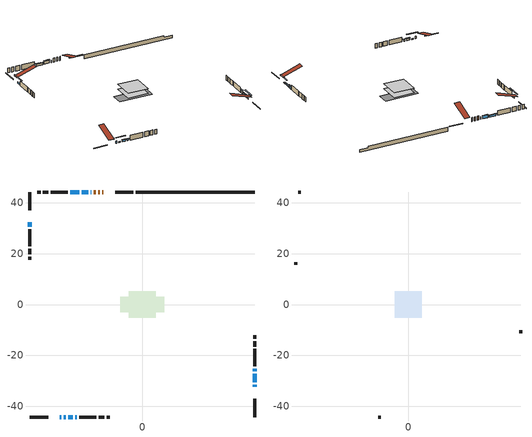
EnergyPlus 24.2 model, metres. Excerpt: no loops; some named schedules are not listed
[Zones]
conditioned space
 floor adiabatic (AdiabaticFloorConstruction): -5.29,-5.29 -5.29,5.29 5.29,5.29 5.29,-5.29 z0.3
 floor foundation (Slab1 construction): -8.62,-3.04 -8.62,3.04 8.62,3.04 8.62,-3.04 z-1.86
 wall outside (RimJoist1 construction): -3.45,44.12 -10.67,44.12 / -44.12,-44.12 -36.89,-44.12 / -44.12,44.12 -44.12,36.89 / 44.12,-44.12 44.12,-36.89 z0.3:0.6
 wall outside (AdiabaticWallConstruction 1): -15.25,44.12 -15.73,44.12 / -16.65,44.12 -17.35,44.12 / -18.28,44.12 -19.09,44.12 z0.3:2.33
 wall outside (AdiabaticWallConstruction): -32.32,-44.12 -31.77,-44.12 / -20.01,44.12 -20.21,44.12 z0.3:1.52; 44.12,-32.32 44.12,-31.4 / -30.84,-44.12 -29.92,-44.12 z0.3:0.76; -44.12,32.32 -44.12,30.49 z0.3:1.06; -29,-44.12 -27.22,-44.12 / -26.29,-44.12 -25.68,-44.12 z0.3:1.22; 44.12,-30.47 44.12,-27.12 / -24.66,44.12 -28.21,44.12 z0.3:1.21; 44.12,-26.19 44.12,-25.12 / -21.14,44.12 -23.73,44.12 z0.3:1.82
 wall outside (Wall1 construction): -29.14,44.12 -35.9,44.12 / -24.75,-44.12 -17.99,-44.12 / -44.12,29.56 -44.12,22.8 / 44.12,-24.2 44.12,-17.44 z0.3:2.74
 wall outside (Wall2 construction): -36.83,44.12 -38.97,44.12 / -17.06,-44.12 -14.92,-44.12 / -44.12,21.87 -44.12,19.73 / 44.12,-16.51 44.12,-14.37 z0.3:2.74
 wall outside (Wall3 construction): -39.9,44.12 -41.2,44.12 / -13.99,-44.12 -12.7,-44.12 / -44.12,18.8 -44.12,17.51 / 44.12,-13.44 44.12,-12.14 z0.3:2.74
 wall foundation (FoundationWall1 construction): -2.52,44.12,-1.86 -2.52,44.12,0.3 39.45,44.12,0.3 39.45,44.12,-0.53 44.12,44.12,-0.53 44.12,44.12,-1.86
 window (WindowConstruction 6): -32.32,-44.12 -31.77,-44.12 z0.3:1.52
 window (WindowConstruction 8): 44.12,-32.32 44.12,-31.4 z0.3:0.76
 window (WindowConstruction 9): -44.12,32.32 -44.12,30.49 z0.3:1.06
 window (WindowConstruction 10): -30.84,-44.12 -29.92,-44.12 z0.3:0.76
 window (WindowConstruction): -28.99,-44.12 -27.22,-44.12 z0.3:1.21
 window (WindowConstruction 1): -26.29,-44.12 -25.68,-44.12 z0.3:1.21
 window (WindowConstruction 2): 44.12,-30.47 44.12,-27.12 z0.3:1.21
 window (WindowConstruction 3): 44.12,-26.19 44.12,-25.13 z0.3:1.82
 window (WindowConstruction 7): -20.02,44.12 -20.21,44.12 z0.3:1.52
 window (WindowConstruction 4): -21.14,44.12 -23.73,44.12 z0.3:1.82
 window (WindowConstruction 5): -24.66,44.12 -28.21,44.12 z0.3:1.21
 door (Door): -15.25,44.12 -15.73,44.12 z0.3:2.33
 door (Door 1): -16.65,44.12 -17.35,44.12 z0.3:2.33
 door (Door 2): -18.28,44.12 -19.09,44.12 z0.3:2.33
 ceiling adiabatic (AdiabaticFloorConstruction): 5.29,-5.29 5.29,5.29 -5.29,5.29 -5.29,-5.29 z0.3
attic - vented
 floor to conditioned space (Floor1 construction Reversed): -5.29,-5.29 -5.29,5.29 5.29,5.29 5.29,-5.29 z2.74
 wall outside (Wall4 construction): -42.12,44.12 -43.19,44.12 / -11.77,-44.12 -10.7,-44.12 / -44.12,16.58 -44.12,15.51 / 44.12,-11.21 44.12,-10.15 z0.3:2.74
 roof outside (Roof1 construction): -14.32,44.12,2.74 -14.32,33.82,6.17 -11.6,33.82,6.17 -11.6,44.12,2.74; -33.25,-44.12,2.74 -33.25,-33.82,6.17 -35.96,-33.82,6.17 -35.96,-44.12,2.74; -44.12,33.25,2.74 -33.82,33.25,6.17 -33.82,35.96,6.17 -44.12,35.96,2.74; 44.12,-33.25,2.74 33.82,-33.25,6.17 33.82,-35.96,6.17 44.12,-35.96,2.74
shading: 44.12,-28.76 44.12,-34.96 44.53,-34.96 44.53,-28.76 z3.4; -44.12,27.85 -44.12,34.96 -44.53,34.96 -44.53,27.85 z3.7; -27.28,-44.12 -33.48,-44.12 -33.48,-44.53 -27.28,-44.53 z3.4; -27.02,-44.12 -29.2,-44.12 -29.2,-44.53 -27.02,-44.53 z1.42; -25.48,-44.12 -26.49,-44.12 -26.49,-44.53 -25.48,-44.53 z1.42; 44.12,-26.92 44.12,-30.68 44.53,-30.68 44.53,-26.92 z1.42; 44.12,-24.92 44.12,-26.39 44.53,-26.39 44.53,-24.92 z2.03; -23.93,44.12 -20.94,44.12 -20.94,44.53 -23.93,44.53 z2.03; -28.41,44.12 -24.46,44.12 -24.46,44.53 -28.41,44.53 z1.42
[Building]
Building 1: Terrain=Suburbs
[Site:Location]
Erieau AUT_ON: Latitude {deg}=42.25; Longitude {deg}=-81.9; Time Zone {hr}=-5; Elevation {m}=178; Keep Site Location Information=Yes
[Site:GroundTemperature:Shallow]
5.2292, 3.30147, 3.1471, 4.0619, 7.73432, 11.3896, 14.5586, 16.5661, 16.7366, 15.1039, 12.0157, 8.47254
[Site:WaterMainsTemperature]
Calculation Method=Schedule; Temperature Schedule=mains temperature schedule
[Material] Roughness=Rough; Thermal Absorptance=0.9
Name | Thickness {m} | Conductivity {W/m-K} | Density {kg/m3} | Specific Heat {J/kg-K} | Solar Absorptance | Visible Absorptance
asphalt or fiberglass shingles | 0.00635 | 0.162714 | 1121.4 | 1465.45 | 0.4 | 0.4
ceiling loosefill ins | 0.338667 | 0.0480833 | 16.02 | 1046.75 | 0.7 | 0.7
ceiling stud and cavity | 0.1397 | 0.22475 | 65.682 | 1177.47 | 0.7 | 0.7
concrete 4.0 in. | 0.1016 | 1.803125 | 2242.8 | 837.4 | 0.7 | 0.7
concrete 8.0 in. | 0.2032 | 1.803125 | 2242.8 | 837.4 | 0.7 | 0.7
door material | 0.04445 | 0.188738 | 512.64 | 1214.23 | 0.7 | 0.7
door material 1 | 0.04445 | 0.20624 | 512.64 | 1214.23 | 0.7 | 0.7
exterior vertical ins | 0.0804453 | 0.029427 | 32.04 | 1214.23 | 0.7 | 0.7
floor covering | 0.0127 | 0.0433444 | 54.468 | 1339.84 | 0.6 | 0.6
floor rigid ins; wall rigid ins | 0.512978 | 0.029427 | 32.04 | 1214.23 | 0.7 | 0.7
floor stud and cavity | 0.1397 | 1.75129 | 37.0049 | 1207.88 | 0.7 | 0.7
furniture material conditioned space 1 | 0.1524 | 0.115458 | 640.8 | 1214.23 | 0.6 | 0.6
gypsum board | 0.0127 | 0.160291 | 801 | 837.4 | 0.6 | 0.6
gypsum board 1 | 0.0127 | 0.160291 | 801 | 837.4 | 0.7 | 0.7
osb sheathing 0.5 in. | 0.0127 | 0.115458 | 512.64 | 1214.23 | 0.7 | 0.7
osb sheathing 0.75 in. | 0.01905 | 0.115458 | 512.64 | 1214.23 | 0.7 | 0.7
osb sheathing 2.0 in. | 0.0508 | 0.115458 | 512.64 | 1214.23 | 0.7 | 0.7
rim joist rigid ins | 0.051816 | 0.029427 | 32.04 | 1214.23 | 0.7 | 0.7
rim joist stud and cavity | 0.0508 | 0.0347766 | 125.044 | 1163.47 | 0.6 | 0.6
wall stud and cavity | 0.1397 | 0.100683 | 139.0536 | 1170.24 | 0.7 | 0.7
wall stud and cavity 1 | 0.1397 | 0.111745 | 139.0536 | 1170.24 | 0.7 | 0.7
wall stud and cavity 2 | 0.1397 | 0.12838 | 139.0536 | 1170.24 | 0.7 | 0.7
wall stud and cavity 3 | 0.0889 | 6.1454 | 50.32683 | 1063.81 | 0.6 | 0.6
wall stud and cavity 4 | 0.0889 | 0.380278 | 52.3479 | 1209.89 | 0.7 | 0.7
wall stud and cavity 5 | 0.0889 | 0.391764 | 83.0341 | 1211.67 | 0.7 | 0.7
wood siding | 0.0254 | 0.102417 | 544.68 | 1172.36 | 0.4 | 0.4
wood siding 1 | 0.00254 | 0.102417 | 544.68 | 1172.36 | 0.4 | 0.4
wood siding 2; wood siding 3; wood siding 4 | 0.0254 | 0.102417 | 544.68 | 1172.36 | 0.7 | 0.7
[WindowMaterial:SimpleGlazingSystem]
Name | U-Factor {W/m2-K} | Solar Heat Gain Coefficient
WindowMaterial | 2.03216 | 0.54
WindowMaterial 1 | 2.18546 | 0.43
WindowMaterial 2 | 2.038402 | 0.53
WindowMaterial 3 | 1.8868 | 0.62
WindowMaterial 4 | 1.84478 | 0.65
WindowMaterial 5 | 5.3589 | 0.68
WindowMaterial 6 | 4.69684 | 0.56
WindowMaterial 7 | 2.23884 | 0.39
WindowMaterial 8 | 2.15423 | 0.46
[Construction]
AdiabaticFloorConstruction: floor stud and cavity, floor rigid ins, osb sheathing 0.75 in., floor covering
AdiabaticWallConstruction: wood siding 3, wall rigid ins, wall stud and cavity 4, gypsum board
AdiabaticWallConstruction 1: wood siding 4, wall rigid ins, wall stud and cavity 4, gypsum board
Door; Door 1: door material
Door 2: door material 1
Floor1 construction Reversed: gypsum board, ceiling stud and cavity, ceiling loosefill ins
FoundationWall1 construction: concrete 8.0 in., gypsum board 1
furniture construction conditioned space 1: furniture material conditioned space 1
PartitionWallConstruction: gypsum board, wall stud and cavity 5, gypsum board
RimJoist1 construction: wood siding 2, rim joist rigid ins, osb sheathing 2.0 in., rim joist stud and cavity
Roof1 construction: asphalt or fiberglass shingles
Slab1 construction: concrete 4.0 in.
Wall1 construction: wood siding, osb sheathing 0.5 in., wall stud and cavity, gypsum board
Wall2 construction: wood siding, osb sheathing 0.5 in., wall stud and cavity 1, gypsum board
Wall3 construction: wood siding, osb sheathing 0.5 in., wall stud and cavity 2, gypsum board
Wall4 construction: wood siding 1, wall stud and cavity 3
WindowConstruction; WindowConstruction 5: WindowMaterial
WindowConstruction 1: WindowMaterial 1
WindowConstruction 10; WindowConstruction 8: WindowMaterial 7
WindowConstruction 2: WindowMaterial 2
WindowConstruction 3: WindowMaterial 3
WindowConstruction 4: WindowMaterial 4
WindowConstruction 6: WindowMaterial 5
WindowConstruction 7: WindowMaterial 6
WindowConstruction 9: WindowMaterial 8
[Zone] Multiplier=1; Part of Total Floor Area=Yes
Name | Volume {m3}
attic - vented | 62.3535
conditioned space | 520.8
[Space]
Name | Zone | Volume {m3}
attic - vented 1 | attic - vented | 62.3535
conditioned space 1 | conditioned space | 520.8
[ZoneInfiltration:EffectiveLeakageArea]
infil attic - vented 1: Zone or Space=attic - vented 1; Schedule=Always On Discrete; Effective Air Leakage Area {cm2}=5369.28; Stack Coefficient=0.000408343; Wind Coefficient=1.36531e-05
[ZoneMixing]
whole house fan mix: Zone or Space=attic - vented; Schedule=Always On Continuous; Design Flow Rate Calculation Method=Flow/Zone; Design Flow Rate {m3/s}=0; Source Zone or Space=conditioned space
[SurfaceProperty:ExposedFoundationPerimeter]
Slab1: Exposed Perimeter Calculation Method=TotalExposedPerimeter; Total Exposed Perimeter {m}=46.635
[InternalMass] Zone or ZoneList=conditioned space; Space or SpaceList=conditioned space 1
Name | Construction | Surface Area {m2}
furniture mass conditioned space 1 | furniture construction conditioned space 1 | 86.6399
partition wall mass | PartitionWallConstruction | 216.6
[Lights]
interior lighting: Zone or ZoneList or Space or SpaceList=conditioned space 1; Schedule=interior lighting schedule; Design Level Calculation Method=LightingLevel; Lighting Level {W}=343.2; Return Air Fraction=0; Fraction Radiant=0.6; Fraction Visible=0.2; Fraction Replaceable=1
[People]
occupants: Zone or ZoneList or Space or SpaceList=conditioned space 1; Number of People Schedule=occupants schedule; Number of People Calculation Method=People; Number of People=3; Fraction Radiant=0.314171; Sensible Heat Fraction=0.56303; Activity Level Schedule=occupants activity schedule; Carbon Dioxide Generation Rate {m3/s-W}=0; Enable ASHRAE 55 Comfort Warnings=No; Mean Radiant Temperature Calculation Type=EnclosureAveraged
[ElectricEquipment] Zone or ZoneList or Space or SpaceList=conditioned space 1; Design Level Calculation Method=EquipmentLevel
Name | Schedule | Design Level {W} | Fraction Latent | Fraction Radiant | Fraction Lost
clothes dryer | clothes dryer schedule | 140.772 | 0.015 | 0.081 | 0.85
clothes washer | clothes washer schedule | 32.1985 | 0.03 | 0.162 | 0.7
cooking range | cooking range schedule | 215.147 | 0.08 | 0.432 | 0.2
dishwasher | dishwasher schedule | 66.8632 | 0.3 | 0.18 | 0.4
fridge | fridge schedule | 72.9452 | 0 | 0.6 | 0
mech vent house fan | mech vent house fan schedule | 6.275 | 0 | 0 | 1
mech vent house fan cfis | mech vent house fan cfis schedule | 0 | 0 | 0 | 0
misc plug loads | misc plug loads schedule | 494.7 | 0.045 | 0.513 | 0.1
whole house fan | Always On Discrete | 0 | 0 | 0 | 1
[OtherEquipment] Zone or ZoneList or Space or SpaceList=conditioned space 1; Design Level Calculation Method=EquipmentLevel
Name | Fuel Type | Schedule | Design Level {W} | Fraction Latent | Fraction Radiant | Fraction Lost
clothes dryer 1 | Electricity | clothes dryer schedule | 0 | 0.015 | 0.081 | 0.85
cooking range 1 | Electricity | cooking range schedule | 0 | 0.08 | 0.432 | 0.2
general water use latent | None | general water use schedule | 62.594 | 1 | 0 | 0
general water use sensible | None | general water use schedule | -61.6891 | 0 | 0.6 | 0
mech vent house fan latent load | None | Always On Discrete | 0 | 1 | 0 | 0
mech vent house fan sensible load | None | Always On Discrete | 0 | 0 | 0 | 0
water heater energy adjustment1 | NaturalGas | Always On Discrete | 0.01 | 0 | 0 | 1
[ZoneInfiltration:DesignFlowRate] Zone or ZoneList or Space or SpaceList=conditioned space 1; Schedule=Always On Discrete; Design Flow Rate Calculation Method=Flow/Zone; Design Flow Rate {m3/s}=0
infil flow; natural vent flow; whole house fan flow
[AvailabilityManager:Scheduled]
central ac and furnace airloop Availability Manager: Schedule=Always On Discrete
[Foundation:Kiva]
Foundation Kiva 1: Initial Indoor Air Temperature {C}=18; Wall Height Above Grade {m}=0.299984; Wall Depth Below Slab {m}=0.2032; Custom Block Material Name 1=exterior vertical ins; Custom Block Depth 1 {m}=2.16; Custom Block X Position 1 {m}=0.2159; Custom Block Z Position 1 {m}=0
[Foundation:Kiva:Settings]
Soil Conductivity {W/m-K}=0.849921; Soil Density {kg/m3}=1842.3; Soil Specific Heat {J/kg-K}=418.7; Ground Solar Absorptivity=0.9; Ground Thermal Absorptivity=0.9; Ground Surface Roughness {m}=0.03; Far-Field Width {m}=40; Deep-Ground Boundary Condition=ZeroFlux; Deep-Ground Depth {m}=40; Minimum Cell Dimension {m}=0.2; Maximum Cell Growth Coefficient=3; Simulation Timestep=Timestep
[Exterior:Lights]
exterior lighting: Schedule=exterior lighting schedule; Design Level {W}=75.6
[EnergyManagementSystem:GlobalVariable]
central_ac_and_furnace_airloop_Fan_RTF
infil_program_Qfan
infil_program_Qinf
natural_vent_program_Qnv
natural_vent_program_Qwhf
[EnergyManagementSystem:Sensor]
Name | Output:Variable or Output:Meter Index Key | Output:Variable or Output:Meter
airflow_gain | infil flow | Infiltration Sensible Heat Gain Energy
airflow_gain_1 | natural vent flow | Infiltration Sensible Heat Gain Energy
airflow_gain_2 | whole house fan flow | Infiltration Sensible Heat Gain Energy
airflow_loss | infil flow | Infiltration Sensible Heat Loss Energy
airflow_loss_1 | natural vent flow | Infiltration Sensible Heat Loss Energy
airflow_loss_2 | whole house fan flow | Infiltration Sensible Heat Loss Energy
clg_load_cond |  | Cooling:EnergyTransfer:Zone:CONDITIONED SPACE
clg_sp_s; clg_sp_s_1 | cooling setpoint | Schedule Value
clothes_dryer_exhaust_0_sch_s | clothes dryer exhaust 0 schedule | Schedule Value
cool_season | cooling season schedule | Schedule Value
htg_load_cond |  | Heating:EnergyTransfer:Zone:CONDITIONED SPACE
htg_sp_s; htg_sp_s_1 | heating setpoint | Schedule Value
ig_ee_conv | clothes dryer | Electric Equipment Convective Heating Energy
ig_ee_conv_2 | cooking range | Electric Equipment Convective Heating Energy
ig_ee_conv_4 | fridge | Electric Equipment Convective Heating Energy
ig_ee_conv_5 | misc plug loads | Electric Equipment Convective Heating Energy
ig_ee_conv_6 | whole house fan | Electric Equipment Convective Heating Energy
ig_ee_rad | clothes dryer | Electric Equipment Radiant Heating Energy
ig_ee_rad_2 | cooking range | Electric Equipment Radiant Heating Energy
ig_ee_rad_4 | fridge | Electric Equipment Radiant Heating Energy
ig_ee_rad_5 | misc plug loads | Electric Equipment Radiant Heating Energy
ig_ee_rad_6 | whole house fan | Electric Equipment Radiant Heating Energy
ig_lgt_conv | interior lighting | Lights Convective Heating Energy
ig_lgt_rad | interior lighting | Lights Radiant Heating Energy
ig_lgt_vis | interior lighting | Lights Visible Radiation Heating Energy
ig_oe_conv | clothes dryer 1 | Other Equipment Convective Heating Energy
ig_oe_conv_1 | cooking range 1 | Other Equipment Convective Heating Energy
ig_oe_conv_2 | general water use latent | Other Equipment Convective Heating Energy
ig_oe_conv_3 | general water use sensible | Other Equipment Convective Heating Energy
ig_oe_conv_4 | water heater energy adjustment1 | Other Equipment Convective Heating Energy
ig_oe_rad | clothes dryer 1 | Other Equipment Radiant Heating Energy
ig_oe_rad_1 | cooking range 1 | Other Equipment Radiant Heating Energy
ig_oe_rad_2 | general water use latent | Other Equipment Radiant Heating Energy
ig_oe_rad_3 | general water use sensible | Other Equipment Radiant Heating Energy
ig_oe_rad_4 | water heater energy adjustment1 | Other Equipment Radiant Heating Energy
ig_ppl_conv | occupants | People Convective Heating Energy
ig_ppl_rad | occupants | People Radiant Heating Energy
im_conv | furniture mass conditioned space 1 | Surface Inside Face Convection Heat Gain Energy
im_conv_1 | partition wall mass | Surface Inside Face Convection Heat Gain Energy
im_ig | furniture mass conditioned space 1 | Surface Inside Face Internal Gains Radiation Heat Gain Energy
im_ig_1 | partition wall mass | Surface Inside Face Internal Gains Radiation Heat Gain Energy
im_lgt | furniture mass conditioned space 1 | Surface Inside Face Lights Radiation Heat Gain Energy
im_lgt_1 | partition wall mass | Surface Inside Face Lights Radiation Heat Gain Energy
im_sol | furniture mass conditioned space 1 | Surface Inside Face Solar Radiation Heat Gain Energy
im_sol_1 | partition wall mass | Surface Inside Face Solar Radiation Heat Gain Energy
im_surf | furniture mass conditioned space 1 | Surface Inside Face Net Surface Thermal Radiation Heat Gain Energy
im_surf_1 | partition wall mass | Surface Inside Face Net Surface Thermal Radiation Heat Gain Energy
mv_conv | mech vent house fan | Electric Equipment Convective Heating Energy
mv_conv_1 | mech vent house fan cfis | Electric Equipment Convective Heating Energy
mv_conv_2 | mech vent house fan latent load | Other Equipment Convective Heating Energy
mv_conv_3 | mech vent house fan sensible load | Other Equipment Convective Heating Energy
mv_rad | mech vent house fan | Electric Equipment Radiant Heating Energy
mv_rad_1 | mech vent house fan cfis | Electric Equipment Radiant Heating Energy
mv_rad_2 | mech vent house fan latent load | Other Equipment Radiant Heating Energy
mv_rad_3 | mech vent house fan sensible load | Other Equipment Radiant Heating Energy
natural_vent_s | natural vent schedule | Schedule Value
out_pb_s |  | Site Outdoor Air Barometric Pressure
out_wt_s |  | Site Outdoor Air Humidity Ratio
site_vw_s |  | Site Wind Speed
ss_back_out | Window1 | Surface Window Shortwave from Zone Back Out Window Heat Transfer Rate
ss_back_out_1 | Window11 | Surface Window Shortwave from Zone Back Out Window Heat Transfer Rate
ss_back_out_10 | Window9 | Surface Window Shortwave from Zone Back Out Window Heat Transfer Rate
ss_back_out_2 | Window12 | Surface Window Shortwave from Zone Back Out Window Heat Transfer Rate
ss_back_out_3 | Window14 | Surface Window Shortwave from Zone Back Out Window Heat Transfer Rate
ss_back_out_4 | Window2 | Surface Window Shortwave from Zone Back Out Window Heat Transfer Rate
ss_back_out_5 | Window3 | Surface Window Shortwave from Zone Back Out Window Heat Transfer Rate
ss_back_out_6 | Window4 | Surface Window Shortwave from Zone Back Out Window Heat Transfer Rate
ss_back_out_7 | Window6 | Surface Window Shortwave from Zone Back Out Window Heat Transfer Rate
ss_back_out_8 | Window7 | Surface Window Shortwave from Zone Back Out Window Heat Transfer Rate
ss_back_out_9 | Window8 | Surface Window Shortwave from Zone Back Out Window Heat Transfer Rate
ss_conv | Door1 | Surface Inside Face Convection Heat Gain Energy
ss_conv_1 | Door2 | Surface Inside Face Convection Heat Gain Energy
ss_conv_10 | Window6 | Surface Inside Face Convection Heat Gain Energy
ss_conv_11 | Window7 | Surface Inside Face Convection Heat Gain Energy
ss_conv_12 | Window8 | Surface Inside Face Convection Heat Gain Energy
ss_conv_13 | Window9 | Surface Inside Face Convection Heat Gain Energy
ss_conv_2 | Door3 | Surface Inside Face Convection Heat Gain Energy
ss_conv_3 | Window1 | Surface Inside Face Convection Heat Gain Energy
ss_conv_4 | Window11 | Surface Inside Face Convection Heat Gain Energy
ss_conv_5 | Window12 | Surface Inside Face Convection Heat Gain Energy
ss_conv_6 | Window14 | Surface Inside Face Convection Heat Gain Energy
ss_conv_7 | Window2 | Surface Inside Face Convection Heat Gain Energy
ss_conv_8 | Window3 | Surface Inside Face Convection Heat Gain Energy
ss_conv_9 | Window4 | Surface Inside Face Convection Heat Gain Energy
ss_ig | Door1 | Surface Inside Face Internal Gains Radiation Heat Gain Energy
ss_ig_1 | Door2 | Surface Inside Face Internal Gains Radiation Heat Gain Energy
ss_ig_10 | Window6 | Surface Inside Face Internal Gains Radiation Heat Gain Energy
ss_ig_11 | Window7 | Surface Inside Face Internal Gains Radiation Heat Gain Energy
ss_ig_12 | Window8 | Surface Inside Face Internal Gains Radiation Heat Gain Energy
ss_ig_13 | Window9 | Surface Inside Face Internal Gains Radiation Heat Gain Energy
ss_ig_2 | Door3 | Surface Inside Face Internal Gains Radiation Heat Gain Energy
ss_ig_3 | Window1 | Surface Inside Face Internal Gains Radiation Heat Gain Energy
ss_ig_4 | Window11 | Surface Inside Face Internal Gains Radiation Heat Gain Energy
ss_ig_5 | Window12 | Surface Inside Face Internal Gains Radiation Heat Gain Energy
ss_ig_6 | Window14 | Surface Inside Face Internal Gains Radiation Heat Gain Energy
ss_ig_7 | Window2 | Surface Inside Face Internal Gains Radiation Heat Gain Energy
ss_ig_8 | Window3 | Surface Inside Face Internal Gains Radiation Heat Gain Energy
ss_ig_9 | Window4 | Surface Inside Face Internal Gains Radiation Heat Gain Energy
ss_lgt | Door1 | Surface Inside Face Lights Radiation Heat Gain Energy
ss_lgt_1 | Door2 | Surface Inside Face Lights Radiation Heat Gain Energy
ss_lgt_2 | Door3 | Surface Inside Face Lights Radiation Heat Gain Energy
ss_sol | Door1 | Surface Inside Face Solar Radiation Heat Gain Energy
ss_sol_1 | Door2 | Surface Inside Face Solar Radiation Heat Gain Energy
ss_sol_2 | Door3 | Surface Inside Face Solar Radiation Heat Gain Energy
ss_surf | Door1 | Surface Inside Face Net Surface Thermal Radiation Heat Gain Energy
ss_surf_1 | Door2 | Surface Inside Face Net Surface Thermal Radiation Heat Gain Energy
ss_surf_10 | Window6 | Surface Inside Face Net Surface Thermal Radiation Heat Gain Energy
ss_surf_11 | Window7 | Surface Inside Face Net Surface Thermal Radiation Heat Gain Energy
ss_surf_12 | Window8 | Surface Inside Face Net Surface Thermal Radiation Heat Gain Energy
ss_surf_13 | Window9 | Surface Inside Face Net Surface Thermal Radiation Heat Gain Energy
ss_surf_2 | Door3 | Surface Inside Face Net Surface Thermal Radiation Heat Gain Energy
ss_surf_3 | Window1 | Surface Inside Face Net Surface Thermal Radiation Heat Gain Energy
ss_surf_4 | Window11 | Surface Inside Face Net Surface Thermal Radiation Heat Gain Energy
ss_surf_5 | Window12 | Surface Inside Face Net Surface Thermal Radiation Heat Gain Energy
ss_surf_6 | Window14 | Surface Inside Face Net Surface Thermal Radiation Heat Gain Energy
ss_surf_7 | Window2 | Surface Inside Face Net Surface Thermal Radiation Heat Gain Energy
ss_surf_8 | Window3 | Surface Inside Face Net Surface Thermal Radiation Heat Gain Energy
ss_surf_9 | Window4 | Surface Inside Face Net Surface Thermal Radiation Heat Gain Energy
ss_trans_in | Window1 | Surface Window Transmitted Solar Radiation Rate
ss_trans_in_1 | Window11 | Surface Window Transmitted Solar Radiation Rate
ss_trans_in_10 | Window9 | Surface Window Transmitted Solar Radiation Rate
ss_trans_in_2 | Window12 | Surface Window Transmitted Solar Radiation Rate
ss_trans_in_3 | Window14 | Surface Window Transmitted Solar Radiation Rate
ss_trans_in_4 | Window2 | Surface Window Transmitted Solar Radiation Rate
ss_trans_in_5 | Window3 | Surface Window Transmitted Solar Radiation Rate
ss_trans_in_6 | Window4 | Surface Window Transmitted Solar Radiation Rate
ss_trans_in_7 | Window6 | Surface Window Transmitted Solar Radiation Rate
ss_trans_in_8 | Window7 | Surface Window Transmitted Solar Radiation Rate
ss_trans_in_9 | Window8 | Surface Window Transmitted Solar Radiation Rate
ss_trans_out | Window1 | Surface Inside Face Initial Transmitted Diffuse Transmitted Out Window Solar Radiation Rate
ss_trans_out_1 | Window11 | Surface Inside Face Initial Transmitted Diffuse Transmitted Out Window Solar Radiation Rate
ss_trans_out_10 | Window9 | Surface Inside Face Initial Transmitted Diffuse Transmitted Out Window Solar Radiation Rate
ss_trans_out_2 | Window12 | Surface Inside Face Initial Transmitted Diffuse Transmitted Out Window Solar Radiation Rate
ss_trans_out_3 | Window14 | Surface Inside Face Initial Transmitted Diffuse Transmitted Out Window Solar Radiation Rate
ss_trans_out_4 | Window2 | Surface Inside Face Initial Transmitted Diffuse Transmitted Out Window Solar Radiation Rate
ss_trans_out_5 | Window3 | Surface Inside Face Initial Transmitted Diffuse Transmitted Out Window Solar Radiation Rate
ss_trans_out_6 | Window4 | Surface Inside Face Initial Transmitted Diffuse Transmitted Out Window Solar Radiation Rate
ss_trans_out_7 | Window6 | Surface Inside Face Initial Transmitted Diffuse Transmitted Out Window Solar Radiation Rate
ss_trans_out_8 | Window7 | Surface Inside Face Initial Transmitted Diffuse Transmitted Out Window Solar Radiation Rate
ss_trans_out_9 | Window8 | Surface Inside Face Initial Transmitted Diffuse Transmitted Out Window Solar Radiation Rate
s_conv | Floor1 | Surface Inside Face Convection Heat Gain Energy
s_conv_1 | FoundationWall1 | Surface Inside Face Convection Heat Gain Energy
s_conv_10 | Wall1:180 | Surface Inside Face Convection Heat Gain Energy
s_conv_11 | Wall1:270 | Surface Inside Face Convection Heat Gain Energy
s_conv_12 | Wall1:90 | Surface Inside Face Convection Heat Gain Energy
s_conv_13 | Wall2:0 | Surface Inside Face Convection Heat Gain Energy
s_conv_14 | Wall2:180 | Surface Inside Face Convection Heat Gain Energy
s_conv_15 | Wall2:270 | Surface Inside Face Convection Heat Gain Energy
s_conv_16 | Wall2:90 | Surface Inside Face Convection Heat Gain Energy
s_conv_17 | Wall3:0 | Surface Inside Face Convection Heat Gain Energy
s_conv_18 | Wall3:180 | Surface Inside Face Convection Heat Gain Energy
s_conv_19 | Wall3:270 | Surface Inside Face Convection Heat Gain Energy
s_conv_2 | inferred conditioned ceiling | Surface Inside Face Convection Heat Gain Energy
s_conv_20 | Wall3:90 | Surface Inside Face Convection Heat Gain Energy
s_conv_3 | inferred conditioned floor | Surface Inside Face Convection Heat Gain Energy
s_conv_4 | RimJoist1:0 | Surface Inside Face Convection Heat Gain Energy
